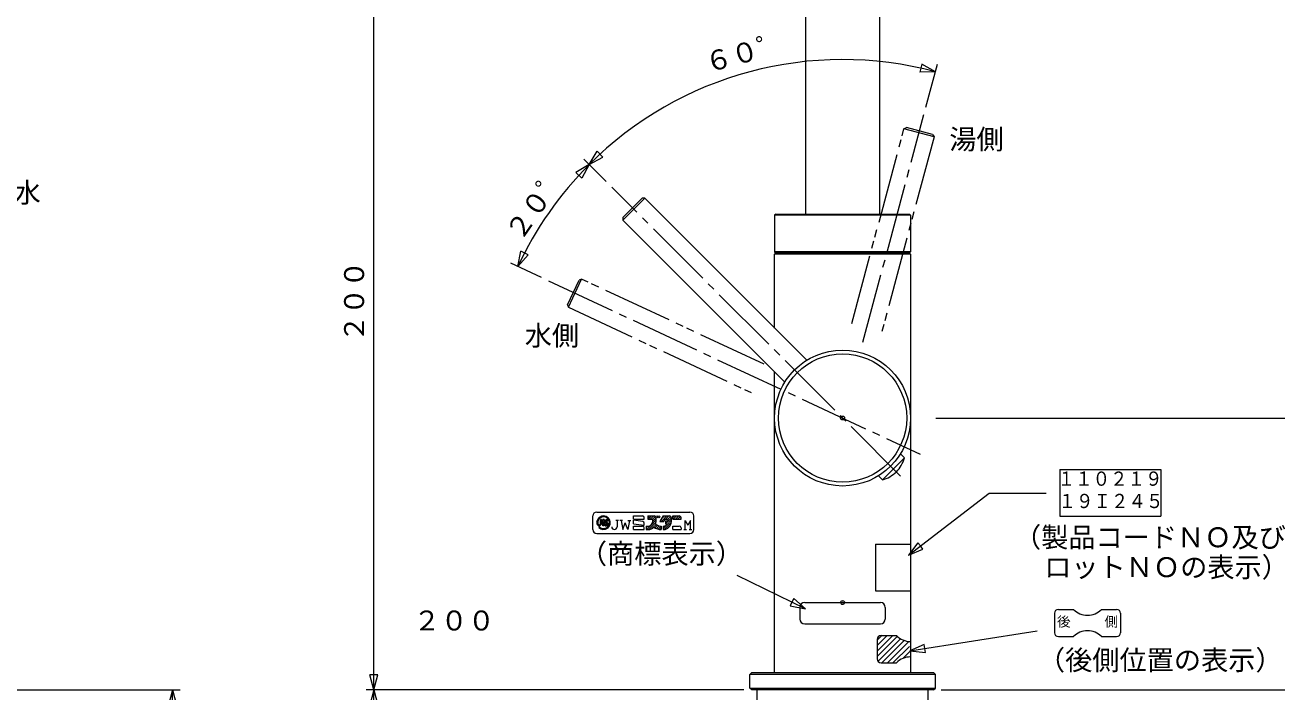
# Model space of a CAD drawing. Units: millimetres, scale not verified. Extents: x -373 to 395, y -278 to 275.
# Drawn here: x -95.3 to 227, y -112.6 to 59.1 of the extents above; entities that cross this region are included whole.
import ezdxf
from ezdxf.enums import TextEntityAlignment as Align

# ---------------------------------------------------------------- set-up
doc = ezdxf.new("R2010")
doc.units = ezdxf.units.MM
doc.header["$LTSCALE"] = 2
doc.header["$PDMODE"] = 32
doc.header["$PDSIZE"] = 1
doc.linetypes.add('USER2', pattern=[12, 9, -1, 1, -1])
doc.linetypes.add('USER4', pattern=[13.5, 9, -1, 1, -0.5, 1, -1])
for name, color, linetype, lineweight in [('0-2_2', 7, 'Continuous', 18), ('0-3_3', 7, 'Continuous', 18), ('0-4_4', 7, 'Continuous', 18)]:
    doc.layers.add(name, color=color, linetype=linetype, lineweight=lineweight)
doc.styles.add('ＭＳ ゴシック', font='')
doc.styles.get('ＭＳ ゴシック').set_extended_font_data('MS Gothic')

# ---------------------------------------------------------------- blocks, each defined once
blk = doc.blocks.new('D0')
at = {"layer": '0-3_3'}
for p, q in [((139.163, -42.065), (250.27, -42.065)), ((248.27, -42.065), (249.306, -45.929)), ((247.235, -45.929), (249.306, -45.929)), ((248.27, -112.065), (247.235, -108.202)), ((249.306, -108.202), (247.235, -108.202)), ((248.27, -112.065), (249.306, -108.202)), ((140.56, -112.065), (250.27, -112.065))]:
    blk.add_line(p, q, dxfattribs=at)
blk.add_lwpolyline([(248.27, -112.065), (248.27, -42.065), (247.235, -45.929)], dxfattribs=at)
at = {"layer": '0-3_3', "style": 'ＭＳ ゴシック'}
blk.add_text('７０', height=5.132, rotation=90, dxfattribs=at).set_placement((247.27, -84.065), align=Align.BOTTOM_LEFT)
blk = doc.blocks.new('D3')
at = {"layer": '0-3_3'}
for p, q in [((89.76, -112.065), (-7.489, -112.065)), ((-5.489, -112.065), (-4.453, -115.929)), ((-6.524, -115.929), (-4.453, -115.929)), ((-5.489, -138.877), (-6.524, -135.013)), ((-4.453, -135.013), (-6.524, -135.013)), ((-5.489, -138.877), (-4.453, -135.013)), ((95.96, -138.877), (-7.489, -138.877))]:
    blk.add_line(p, q, dxfattribs=at)
blk.add_lwpolyline([(-5.489, -138.877), (-5.489, -112.065), (-6.524, -115.929)], dxfattribs=at)
blk = doc.blocks.new('D4')
at = {"layer": '0-3_3'}
for p, q in [((-178.364, -112.065), (-55.329, -112.065)), ((-57.329, -112.065), (-56.294, -115.929)), ((-58.364, -115.929), (-56.294, -115.929)), ((-57.329, -231.046), (-58.364, -227.182)), ((-56.294, -227.182), (-58.364, -227.182)), ((-57.329, -231.046), (-56.294, -227.182)), ((-144.264, -231.046), (-55.329, -231.046))]:
    blk.add_line(p, q, dxfattribs=at)
blk.add_lwpolyline([(-57.329, -231.046), (-57.329, -112.065), (-58.364, -115.929)], dxfattribs=at)
blk = doc.blocks.new('D6')
at = {"layer": '0-3_3'}
for p, q in [((82.16, 167.46), (270.34, 167.46)), ((268.34, 167.46), (269.375, 163.596)), ((267.304, 163.596), (269.375, 163.596)), ((268.34, -112.065), (267.304, -108.202)), ((269.375, -108.202), (267.304, -108.202)), ((268.34, -112.065), (269.375, -108.202)), ((140.56, -112.065), (270.34, -112.065))]:
    blk.add_line(p, q, dxfattribs=at)
blk.add_lwpolyline([(268.34, -112.065), (268.34, 167.46), (267.304, 163.596)], dxfattribs=at)
at = {"layer": '0-3_3', "style": 'ＭＳ ゴシック'}
blk.add_text('（２８０）', height=5.132, rotation=90, dxfattribs=at).set_placement((267.34, 10.197), align=Align.BOTTOM_LEFT)
blk = doc.blocks.new('D7')
at = {"layer": '0-3_3'}
for p, q in [((-73.84, 87.935), (-3.489, 87.935)), ((-5.489, 87.935), (-4.453, 84.071)), ((-6.524, 84.071), (-4.453, 84.071)), ((-5.489, -112.065), (-6.524, -108.202)), ((-4.453, -108.202), (-6.524, -108.202)), ((-5.489, -112.065), (-4.453, -108.202)), ((89.76, -112.065), (-7.489, -112.065))]:
    blk.add_line(p, q, dxfattribs=at)
blk.add_lwpolyline([(-5.489, -112.065), (-5.489, 87.935), (-6.524, 84.071)], dxfattribs=at)
at = {"layer": '0-3_3', "style": 'ＭＳ ゴシック'}
blk.add_text('２００', height=5.132, rotation=90, dxfattribs=at).set_placement((-6.489, -22.565), align=Align.BOTTOM_LEFT)
blk = doc.blocks.new('D10')
at = {"layer": '0-3_3'}
for p, q in [((49.923, 23.172), (46.501, 21.1)), ((49.923, 23.172), (47.996, 19.667)), ((54.323, 18.772), (48.509, 24.586)), ((46.501, 21.1), (47.996, 19.667)), ((31.545, -3.075), (32.322, 0.849)), ((34.179, -0.065), (32.322, 0.849)), ((37.675, -5.933), (29.732, -2.229)), ((31.545, -3.075), (34.179, -0.065))]:
    blk.add_line(p, q, dxfattribs=at)
blk.add_arc((115.16, -42.065), 92.26, 135, 155, dxfattribs=at)
at = {"layer": '0-3_3', "style": 'ＭＳ ゴシック'}
blk.add_text('２０゜', height=5.132, rotation=55, dxfattribs=at).set_placement((33.563, 2.252), align=Align.BOTTOM_LEFT)
blk = doc.blocks.new('D11')
at = {"layer": '0-3_3'}
for p, q in [((135.534, 48.978), (135.04, 46.967)), ((139.039, 47.051), (135.534, 48.978)), ((136.602, 37.955), (139.556, 48.983)), ((139.039, 47.051), (135.04, 46.967)), ((49.923, 23.172), (51.995, 26.594)), ((53.428, 25.099), (51.995, 26.594)), ((54.323, 18.772), (48.509, 24.586)), ((49.923, 23.172), (53.428, 25.099))]:
    blk.add_line(p, q, dxfattribs=at)
blk.add_arc((115.16, -42.065), 92.26, 75, 135, dxfattribs=at)
at = {"layer": '0-3_3', "style": 'ＭＳ ゴシック'}
blk.add_text('６０゜', height=5.132, rotation=15, dxfattribs=at).set_placement((80.881, 45.299), align=Align.BOTTOM_LEFT)

msp = doc.modelspace()

# ---------------------------------------------------------------- linework, layer by layer
at = {"layer": '0-2_2'}
for p, q in [((105.635, 122.935), (105.635, 10.435)), ((124.685, 122.935), (124.685, 10.435)), ((61.067, 12.028), (63.541, 14.503)), ((64.249, 14.503), (61.42, 11.675)), ((64.249, 14.503), (63.541, 14.503)), ((105.942, -27.19), (64.249, 14.503)), ((58.592, 9.554), (61.067, 12.028)), ((61.42, 11.675), (58.592, 8.846)), ((97.96, 10.435), (97.66, 10.135)), ((97.66, 10.135), (97.66, 0.735)), ((132.66, 10.135), (97.66, 10.135)), ((97.96, 10.435), (132.36, 10.435)), ((132.36, 10.435), (132.66, 10.135)), ((58.592, 9.554), (58.592, 8.846)), ((58.592, 8.846), (100.285, -32.847)), ((97.66, 0.735), (97.96, 0.435)), ((132.66, 0.735), (97.66, 0.735)), ((97.96, 0.435), (97.66, 0.135)), ((132.66, 0.135), (97.66, 0.135)), ((97.66, -18.908), (97.66, 0.135)), ((97.96, 0.435), (132.36, 0.435)), ((132.66, 0.135), (132.36, 0.435)), ((132.66, 0.135), (132.66, -107.565)), ((97.66, -107.565), (97.66, -30.222)), ((131.07, -52.318), (130.035, -51.284)), ((131.07, -52.318), (125.413, -57.975)), ((125.413, -57.975), (124.379, -56.94)), ((91.76, -107.565), (91.26, -108.065)), ((91.26, -111.565), (91.26, -108.065)), ((139.06, -108.065), (91.26, -108.065)), ((91.76, -107.565), (138.56, -107.565)), ((138.56, -107.565), (139.06, -108.065)), ((139.06, -111.565), (139.06, -108.065)), ((91.76, -112.065), (91.26, -111.565)), ((91.26, -111.565), (139.06, -111.565)), ((138.56, -112.065), (91.76, -112.065)), ((93.16, -115.065), (93.16, -112.065)), ((137.16, -115.065), (137.16, -112.065)), ((138.56, -112.065), (139.06, -111.565))]:
    msp.add_line(p, q, dxfattribs=at)
at = {"layer": '0-2_2', "linetype": 'USER2'}
for p, q in [((120.384, -22.568), (136.084, 36.023)), ((130.094, -56.999), (55.737, 17.358)), ((39.488, -6.779), (135.102, -51.364))]:
    msp.add_line(p, q, dxfattribs=at)
at = {"layer": '0-2_2', "linetype": 'USER4'}
for p, q in [((117.546, -17.705), (130.967, 32.38)), ((130.967, 32.38), (131.579, 32.734)), ((138.694, 30.31), (130.967, 32.38)), ((138.341, 30.922), (131.579, 32.734)), ((138.694, 30.31), (125.274, -19.775)), ((138.341, 30.922), (138.694, 30.31)), ((44.59, -13.571), (47.971, -6.321)), ((47.971, -6.321), (47.307, -6.563)), ((94.965, -28.235), (47.971, -6.321)), ((44.348, -12.907), (47.307, -6.563)), ((44.348, -12.907), (44.59, -13.571)), ((44.59, -13.571), (91.584, -35.485))]:
    msp.add_line(p, q, dxfattribs=at)
at = {"layer": '0-2_2'}
msp.add_lwpolyline([(132.66, 10.135), (132.66, 0.735), (132.36, 0.435)], dxfattribs=at)
for radius in [17.5, 16.5]:
    msp.add_circle((115.16, -42.065), radius, dxfattribs=at)
for start, end in [(315, 345), (285, 315)]:
    msp.add_arc((123.343, -50.248), 8, start, end, dxfattribs=at)
msp.add_point((115.16, -42.065), dxfattribs=at)
at = {"layer": '0-4_4'}
for p, q in [((171.052, -55.345), (171.052, -67.345)), ((171.052, -55.345), (197.052, -55.345)), ((197.052, -55.345), (197.052, -67.345)), ((50.868, -70.762), (50.868, -67.262)), ((51.868, -66.262), (75.869, -66.262)), ((52.832, -67.734), (53.268, -67.298)), ((53.621, -67.51), (53.853, -67.278)), ((54.106, -67.59), (54.298, -67.399)), ((54.482, -67.78), (54.658, -67.604)), ((61.319, -67.262), (63.681, -67.262)), ((61.319, -68.137), (61.319, -67.262)), ((64.994, -67.262), (66.656, -67.262)), ((65.397, -67.262), (64.994, -67.665)), ((65.962, -67.262), (65.087, -68.137)), ((66.528, -67.262), (65.653, -68.137)), ((66.219, -68.137), (66.966, -67.39)), ((68.931, -67.262), (68.123, -68.662)), ((68.381, -68.216), (69.334, -67.262)), ((68.5, -68.662), (69.9, -67.262)), ((68.931, -67.262), (70.594, -67.262)), ((69.591, -68.137), (70.466, -67.262)), ((70.156, -68.137), (70.903, -67.39)), ((71.469, -67.262), (73.131, -67.262)), ((71.469, -68.137), (71.469, -67.262)), ((71.872, -67.262), (71.469, -67.665)), ((72.438, -67.262), (71.563, -68.137)), ((73.003, -67.262), (72.128, -68.137)), ((72.694, -68.137), (73.441, -67.39)), ((76.869, -70.762), (76.869, -67.262)), ((171.052, -67.345), (197.052, -67.345)), ((51.884, -69.247), (52.116, -69.015)), ((51.904, -68.662), (52.34, -68.225)), ((52.066, -69.631), (52.254, -69.443)), ((52.131, -69.24), (52.133, -69.24)), ((52.554, -70.076), (52.381, -70.25)), ((52.452, -69.811), (53.128, -69.134)), ((52.484, -70.345), (52.657, -70.171)), ((52.813, -69.177), (52.813, -68.225)), ((52.813, -68.318), (52.907, -68.225)), ((52.813, -68.884), (53.128, -68.569)), ((52.823, -70.571), (53.006, -70.388)), ((53.239, -70.721), (53.449, -70.51)), ((53.443, -69.8), (53.443, -68.225)), ((53.793, -68.225), (53.443, -68.225)), ((53.793, -69.8), (53.443, -69.8)), ((53.77, -70.756), (54.075, -70.45)), ((53.793, -68.225), (53.793, -69.8)), ((54.056, -69.8), (54.056, -69.52)), ((54.283, -69.52), (54.056, -69.52)), ((54.056, -69.649), (54.185, -69.52)), ((54.056, -69.8), (54.336, -69.8)), ((54.098, -68.476), (54.307, -68.266)), ((54.387, -68.752), (54.176, -68.963)), ((54.196, -68.983), (54.415, -69.186)), ((54.427, -68.808), (54.646, -69.011)), ((54.458, -69.247), (54.67, -69.035)), ((54.493, -68.225), (54.703, -68.225)), ((54.502, -69.768), (54.759, -69.511)), ((54.546, -68.505), (54.703, -68.505)), ((54.703, -68.436), (54.635, -68.505)), ((54.703, -68.505), (54.703, -68.225)), ((54.715, -70.376), (54.982, -70.109)), ((54.777, -68.051), (54.951, -67.877)), ((54.995, -68.399), (55.177, -68.217)), ((55.056, -69.469), (55.362, -69.163)), ((55.117, -68.843), (55.327, -68.633)), ((57.469, -68.429), (56.769, -68.429)), ((57.119, -68.429), (57.119, -70.062)), ((58.519, -68.429), (57.819, -68.429)), ((59.857, -70.762), (59.219, -69.008)), ((60.269, -68.429), (59.857, -70.762)), ((59.919, -68.429), (60.619, -68.429)), ((61.319, -68.137), (64.119, -68.137)), ((63.742, -68.714), (61.319, -68.374)), ((61.319, -69.257), (61.319, -68.374)), ((61.319, -69.257), (64.119, -69.651)), ((61.319, -69.887), (63.681, -69.887)), ((61.319, -70.762), (61.319, -69.887)), ((61.319, -70.762), (64.119, -70.762)), ((64.119, -68.137), (64.119, -67.7)), ((64.119, -69.651), (64.119, -69.147)), ((64.119, -70.762), (64.119, -70.325)), ((64.556, -69.887), (65.169, -69.887)), ((64.556, -69.887), (64.556, -70.762)), ((64.556, -70.365), (65.034, -69.887)), ((64.556, -70.762), (65.169, -70.762)), ((64.725, -70.762), (65.858, -69.629)), ((65.295, -70.758), (67.09, -68.963)), ((65.961, -69.526), (67.094, -68.393)), ((66.093, -70.526), (67.151, -69.468)), ((66.219, -68.703), (67.094, -67.828)), ((66.219, -68.137), (66.219, -68.837)), ((66.858, -70.326), (67.502, -69.682)), ((67.094, -67.7), (67.094, -68.837)), ((67.231, -70.519), (67.92, -69.83)), ((67.651, -70.665), (68.427, -69.889)), ((68.123, -68.662), (69.133, -68.662)), ((68.131, -70.75), (68.494, -70.388)), ((68.314, -70.762), (68.494, -70.762)), ((68.494, -69.887), (68.494, -70.762)), ((68.931, -70.494), (69.795, -69.629)), ((68.931, -69.887), (69.106, -69.887)), ((68.931, -69.887), (68.931, -70.762)), ((68.931, -69.928), (68.972, -69.887)), ((68.931, -70.762), (69.106, -70.762)), ((69.066, -68.662), (69.226, -68.502)), ((69.436, -68.137), (69.133, -68.662)), ((69.232, -70.758), (71.027, -68.963)), ((69.436, -68.137), (70.156, -68.137)), ((69.631, -69.228), (71.031, -67.828)), ((69.631, -68.487), (70.156, -68.487)), ((69.631, -69.362), (69.631, -68.487)), ((69.631, -68.662), (69.806, -68.487)), ((69.631, -69.362), (70.016, -69.362)), ((69.899, -69.526), (71.031, -68.393)), ((70.03, -70.526), (70.795, -69.761)), ((70.156, -68.137), (70.156, -68.487)), ((71.031, -67.7), (71.031, -68.837)), ((71.469, -68.137), (73.569, -68.137)), ((71.469, -69.887), (73.131, -69.887)), ((71.469, -70.762), (71.469, -69.887)), ((71.469, -70.762), (73.569, -70.762)), ((73.26, -68.137), (73.569, -67.828)), ((73.569, -68.137), (73.569, -67.7)), ((73.569, -70.325), (73.569, -70.762)), ((74.269, -70.762), (74.969, -70.762)), ((74.619, -70.762), (74.619, -68.429)), ((74.619, -68.429), (75.319, -69.641)), ((76.019, -68.429), (75.319, -69.641)), ((75.669, -70.762), (76.369, -70.762)), ((76.019, -70.762), (76.019, -68.429)), ((51.868, -71.762), (75.869, -71.762)), ((123.661, -74.565), (132.66, -74.565)), ((123.661, -74.565), (123.661, -86.565)), ((105.601, -91.18), (88.047, -82.587)), ((123.661, -86.565), (132.66, -86.565)), ((105.41, -89.565), (124.91, -89.565)), ((104.16, -90.815), (104.16, -93.815)), ((126.16, -90.815), (126.16, -93.815)), ((169.702, -92.328), (169.702, -97.328)), ((170.702, -91.328), (174.632, -91.328)), ((181.773, -91.328), (185.702, -91.328)), ((186.702, -92.328), (186.702, -97.328)), ((105.41, -95.065), (124.91, -95.065)), ((128.06, -98.065), (124.066, -102.059)), ((126.646, -98.065), (124.066, -100.645)), ((125.232, -98.065), (124.066, -99.231)), ((129.241, -98.299), (124.066, -103.473)), ((124.066, -99.065), (124.066, -104.065)), ((130.061, -98.892), (124.276, -104.678)), ((125.066, -98.065), (128.995, -98.065)), ((131.041, -99.327), (125.303, -105.065)), ((132.064, -99.719), (126.717, -105.065)), ((132.492, -102.025), (165.284, -96.815)), ((170.702, -98.328), (174.632, -98.328)), ((181.773, -98.328), (185.702, -98.328)), ((132.36, -100.836), (128.131, -105.065)), ((132.565, -102.045), (130.673, -103.937)), ((125.066, -105.065), (128.995, -105.065)), ((132.658, -103.367), (132.458, -103.566))]:
    msp.add_line(p, q, dxfattribs=at)
for points in [[(132.125, -77.338), (152.854, -61.388), (167.565, -61.388)], [(64.994, -67.262), (64.994, -68.137), (66.219, -68.137)], [(53.128, -69.177), (53.128, -68.225), (52.813, -68.225)], [(58.169, -68.429), (58.58, -70.762), (59.219, -69.008)]]:
    msp.add_lwpolyline(points, dxfattribs=at)
for points in [[(135.187, -74.982), (134.556, -74.162), (132.125, -77.338), (135.819, -75.803)], [(102.131, -89.481), (101.676, -90.411), (105.601, -91.18), (102.586, -88.551)], [(136.308, -101.419), (136.146, -100.396), (132.492, -102.025), (136.471, -102.441)]]:
    msp.add_lwpolyline(points, close=True, dxfattribs=at)
for centre in [(67.356, -67.525), (67.881, -67.525)]:
    msp.add_circle(centre, 0.263, dxfattribs=at)
for centre, radius, start, end in [((51.868, -67.262), 1, 90, 180), ((53.618, -69.012), 1.75, 225, 189.06683), ((53.618, -69.012), 1.505, 225, 188.7204), ((63.681, -67.7), 0.438, 0, 90), ((66.656, -67.7), 0.438, 0, 90), ((70.594, -67.7), 0.438, 0, 90), ((73.131, -67.7), 0.438, 0, 90), ((75.869, -67.262), 1, 0, 90), ((51.868, -70.762), 1, 180, 270), ((52.505, -69.177), 0.623, 190.22669, 0), ((52.47, -69.177), 0.343, 190.57359, 0), ((54.493, -68.662), 0.438, 90, 227.08229), ((54.283, -69.327), 0.193, 270, 47.08229), ((54.336, -69.345), 0.455, 270, 47.08229), ((54.546, -68.68), 0.175, 90, 227.08229), ((56.418, -70.062), 0.7, 180, 0), ((63.681, -70.325), 0.438, 0, 90), ((63.681, -69.147), 0.438, 0, 82), ((65.169, -68.837), 1.05, 270, 0), ((65.169, -68.837), 1.925, 270, 317.46118), ((68.412, -67.789), 2.975, 232.17344, 271.58204), ((65.169, -68.837), 1.925, 344.17338, 0), ((68.412, -67.789), 2.1, 228.52414, 272.24151), ((69.106, -68.837), 1.925, 270, 0), ((69.106, -68.837), 1.05, 270, 330), ((73.131, -70.325), 0.438, 0, 90), ((75.869, -70.762), 1, 270, 0), ((105.41, -90.815), 1.25, 90, 180), ((124.91, -90.815), 1.25, 0, 90), ((170.702, -92.328), 1, 90, 180), ((178.202, -87.828), 5, 224.427, 315.573), ((185.702, -92.328), 1, 0, 90), ((105.41, -93.815), 1.25, 180, 270), ((124.91, -93.815), 1.25, 270, 0), ((125.066, -99.065), 1, 90, 180), ((132.566, -94.565), 5, 224.427, 271.07914), ((170.702, -97.328), 1, 180, 270), ((178.202, -101.828), 5, 44.427, 135.573), ((185.702, -97.328), 1, 270, 0), ((125.066, -104.065), 1, 180, 270), ((132.566, -108.565), 5, 88.92179, 135.573)]:
    msp.add_arc(centre, radius, start, end, dxfattribs=at)
for p in [(53.618, -69.012), (115.16, -89.565)]:
    msp.add_point(p, dxfattribs=at)

# ---------------------------------------------------------------- block references
at = {"layer": '0-3_3'}
for name in ['D6', 'D7', 'D11', 'D10', 'D0', 'D4', 'D3']:
    msp.add_blockref(name, (0, 0), dxfattribs=at)

# ---------------------------------------------------------------- texts
at = {"layer": '0-3_3', "style": 'ＭＳ ゴシック'}
for s, p in [('湯側', (142.637, 25.563)), ('吐水', (-105.254, 11.853)), ('水側', (33.323, -24.946)), ('２００', (4.66, -98.287))]:
    msp.add_text(s, height=5.132, dxfattribs=at).set_placement(p, align=Align.BOTTOM_LEFT)
at = {"layer": '0-4_4', "style": 'ＭＳ ゴシック', "width": 0.9}
for s, p in [('１１０２１９', (170.526, -60.601)), ('１９Ｉ２４５', (170.752, -66.355))]:
    msp.add_text(s, height=3.666, dxfattribs=at).set_placement(p, align=Align.BOTTOM_LEFT)
at = {"layer": '0-4_4', "style": 'ＭＳ ゴシック'}
for s, height, p in [('（製品コードＮＯ及び', 5.132, (159.266, -76.873)), ('（商標表示）', 5.132, (47.526, -81.086)), ('\u3000ロットＮＯの表示）', 5.132, (160.055, -84.562)), ('後     側', 2.566, (170.35, -96.532)), ('（後側位置の表示）', 5.132, (165.434, -108.47))]:
    msp.add_text(s, height=height, dxfattribs=at).set_placement(p, align=Align.BOTTOM_LEFT)

doc.saveas('drawing.dxf')
